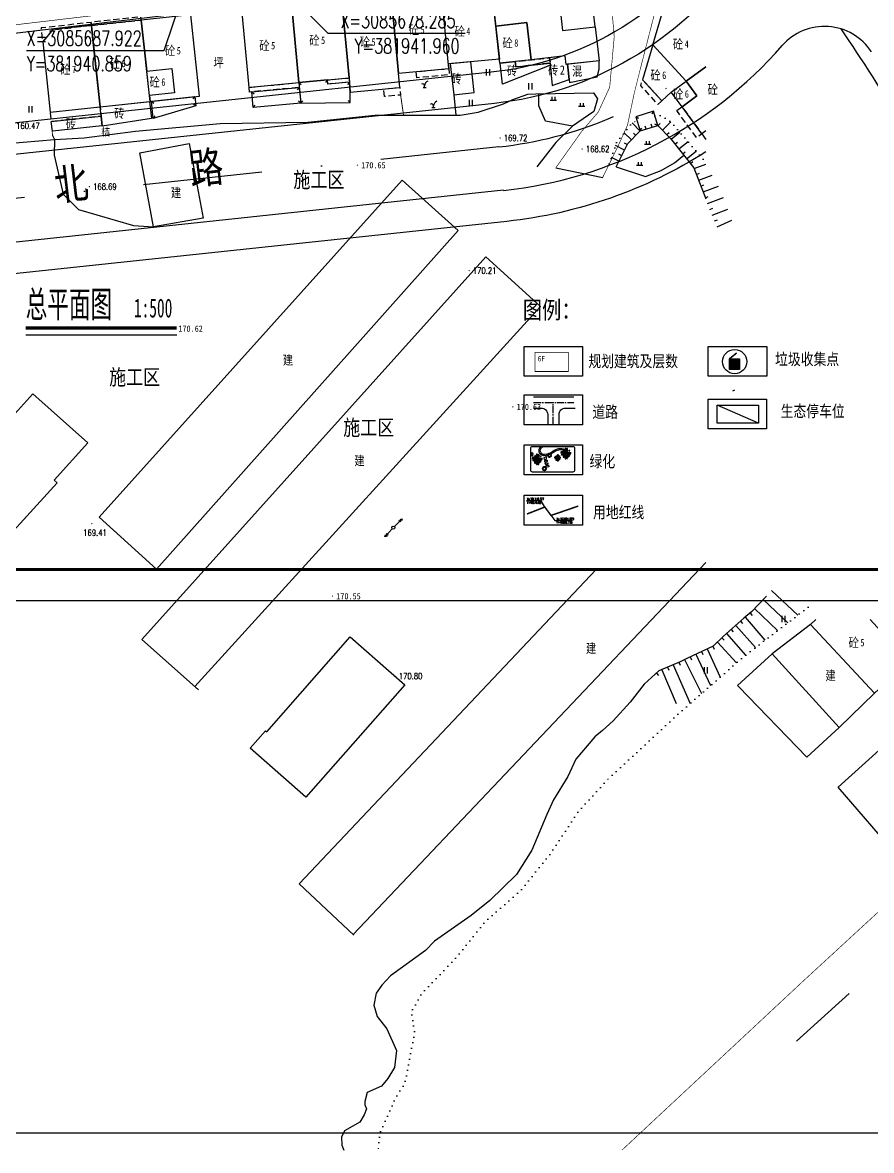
# Model space of a CAD drawing. Extents: x -809667 to 586099, y 3084146 to 3634412.
# Drawn here: x 381908.7 to 382044.6, y 3085483.5 to 3085664.1 of the extents above; entities that cross this region are included whole.
import ezdxf
from ezdxf.enums import TextEntityAlignment as Align

# ---------------------------------------------------------------- set-up
doc = ezdxf.new("R2010")
doc.units = 0
doc.header["$LTSCALE"] = 0.5
for name, pattern in [('ACAD_ISO05W100', [34, 24, -3, 0.5, -3, 0.5, -3]), ('CENTERX2', [4, 2.5, -0.5, 0.5, -0.5]), ('DASHDOT', [25.4, 12.7, -6.35, 0, -6.35]), ('X3', [5, 4, -1]), ('X4', [1.6, 0, -1.6]), ('X5', [3, 2, -1])]:
    doc.linetypes.add(name, pattern=pattern)
doc.layers.get('0').update_dxf_attribs({"linetype": 'CONTINUOUS'})
for name, color, linetype in [('0-人行道线', 46, 'CONTINUOUS'), ('AXIS', 3, 'CONTINUOUS'), ('DIM_COOR', 3, 'CONTINUOUS'), ('DIM_SYMB', 3, 'CONTINUOUS'), ('dxt', 252, 'CONTINUOUS'), ('GCD', 252, 'CONTINUOUS'), ('hx', 20, 'CONTINUOUS'), ('JZD', 7, 'CONTINUOUS'), ('PUB_TEXT', 7, 'CONTINUOUS'), ('PUB_TITLE', 4, 'CONTINUOUS'), ('RD-中线', 1, 'DASHDOT'), ('RD-侧石线', 5, 'CONTINUOUS'), ('TR', 115, 'CONTINUOUS'), ('停车位', 6, 'CONTINUOUS'), ('后期', 7, 'CONTINUOUS'), ('文字', 7, 'CONTINUOUS'), ('文字标注', 1, 'CONTINUOUS'), ('绿化', 104, 'CONTINUOUS'), ('规划建筑', 40, 'CONTINUOUS'), ('道路', 4, 'CONTINUOUS')]:
    doc.layers.add(name, color=color, linetype=linetype)
doc.styles.add('-宋体', font='', dxfattribs={"width": 0.6})
doc.styles.add('1', font='simhei.ttf', dxfattribs={"width": 0.8})
doc.styles.add('_TCH_DIM', font='SIMPLEX', dxfattribs={"bigfont": 'GBCBIG'})
doc.styles.add('_宋体', font='', dxfattribs={"width": 0.8})
doc.styles.add('DIMST', font='', dxfattribs={"width": 0.8})
doc.styles.add('HZ', font='', dxfattribs={"width": 0.8})
doc.styles.get("Standard").update_dxf_attribs({"font": 'rs.shx', "bigfont": 'hztxt.shx'})
doc.styles.get('-宋体').set_extended_font_data('NSimSun')
doc.styles.get('_宋体').set_extended_font_data('SimSun')
doc.styles.get('DIMST').set_extended_font_data('SimSun')
doc.styles.get('HZ').set_extended_font_data('NSimSun')
doc.linetypes.add('10421', pattern='A,2,[150,AAA.SHX,S=1,R=0,X=0,Y=1],1e-11', length=2)
doc.linetypes.add('10422', pattern='A,2,[150,AAA.SHX,S=1,R=0,X=0,Y=1],2,[177,AAA.SHX,S=1,R=0,X=0,Y=0.8],1e-09', length=4)
doc.linetypes.add('1161', pattern='A,0,[149,AAA.SHX,S=0.15,R=0,X=0,Y=0],-1.6', length=1.6)
doc.linetypes.add('443', pattern='A,5,[169,AAA.SHX,S=0.83,R=0,X=0,Y=0],5', length=10)

# ---------------------------------------------------------------- blocks, each defined once
blk = doc.blocks.new('gc121')
at = {"color": 0}
for p, q in [((-0.5, -1), (-0.5, 1)), ((0.5, -1), (0.5, 1))]:
    blk.add_line(p, q, dxfattribs=at)
blk = doc.blocks.new('gc123')
blk.add_line((-0.5, 0), (0.5, 0))
at = {"flags": 128}
blk.add_lwpolyline([(0, 0), (0, 0.5)], dxfattribs=at)
for centre, radius, start, end in [((-0.6, 0.55), 0.6, 354.7425, 132.1274), ((1.53, 0.57), 1.53, 110.1553, 182.4645)]:
    blk.add_arc(centre, radius, start, end)
blk = doc.blocks.new('gc013a')
at = {"linetype": 'Continuous'}
blk.add_line((0.5, 0), (4, 0), dxfattribs=at)
at = {"linetype": 'Continuous', "flags": 128}
for points in [[(2.77, 0.35), (3.38, 0), (2.77, -0.35)], [(3.39, 0.35), (4, 0), (3.39, -0.35)]]:
    blk.add_lwpolyline(points, dxfattribs=at)
blk = doc.blocks.new('gc170')
at = {"linetype": 'Continuous'}
blk.add_circle((0, 0), 0.5, dxfattribs=at)
blk = doc.blocks.new('gc119')
at = {"color": 0}
for p, q in [((-1, 0), (1, 0)), ((-0.5, 1), (-0.5, 0)), ((0.5, 1), (0.5, 0))]:
    blk.add_line(p, q, dxfattribs=at)
blk = doc.blocks.new('GC200')
at = {"color": 0, "linetype": 'Continuous', "const_width": 0.2, "flags": 128}
blk.add_lwpolyline([(-0.1, 0, 1), (0.1, 0, 1)], format="xyb", close=True, dxfattribs=at)
blk = doc.blocks.new('T1')
at = {"layer": 'TR'}
for p in [(-2659, 469), (0, 2700), (2659, 469), (469, -2659)]:
    blk.add_line(p, (0, 0), dxfattribs=at)
for centre, radius, start, end in [((-2063, -146), 623, 116.28997, 179.624327), ((-1433, -771), 1403, 124.076281, 153.379356), ((-1889, 843), 623, 160.375673, 223.71003), ((-1083, 1214), 1403, 186.620644, 215.923719), ((-1776, -197), 623, 116.28997, 179.624327), ((-1145, -821), 1403, 124.076281, 153.379356), ((-1601, 792), 623, 160.375673, 223.71003), ((-795, 1163), 1403, 186.620644, 215.923719), ((-1280, -567), 863, 105.248906, 175.393715), ((-829, -1108), 1447, 111.371195, 155.036568), ((-1009, 971), 863, 164.606285, 234.751094), ((-400, 1325), 1447, 184.963432, 228.628805), ((-797, -652), 863, 105.248906, 175.393715), ((-345, -1194), 1447, 111.371195, 155.036568), ((-1134, 1705), 311, 139.742003, 258.747528), ((-526, 885), 863, 164.606285, 234.751094), ((-713, 1951), 675, 184.618021, 228.210641), ((84, 1240), 1447, 184.963432, 228.628805), ((-393, -777), 841, 83.425938, 183.634577), ((-15, -1199), 1273, 101.666461, 163.187789), ((-834, 253), 841, 3.425938, 103.634577), ((-1183, -194), 1273, 21.666461, 83.187789), ((-104, 865), 841, 156.365423, 256.574062), ((396, 1131), 1273, 176.812211, 238.333539), ((-781, 1163), 863, 25.248906, 95.393715), ((-1235, 624), 1447, 31.371195, 75.036568), ((-781, 671), 863, 25.248906, 95.393715), ((-1235, 133), 1447, 31.371195, 75.036568), ((-520, -101), 304, 114.22575, 255.127883), ((-278, -32), 421, 150.439774, 228.669426), ((-502, 2012), 623, 36.28997, 99.624327), ((-1008, 1282), 1403, 44.076281, 73.379356), ((-502, 1714), 623, 36.28997, 99.624327), ((-1008, 985), 1403, 44.076281, 73.379356), ((834, 253), 841, 76.365423, 176.574062), ((502, 2012), 623, 80.375673, 143.71003), ((1008, 1282), 1403, 106.620644, 135.923719), ((502, 1714), 623, 80.375673, 143.71003), ((1008, 985), 1403, 106.620644, 135.923719), ((781, 1163), 863, 84.606285, 154.751094), ((1235, 624), 1447, 104.963432, 148.628805), ((781, 671), 863, 84.606285, 154.751094), ((1235, 133), 1447, 104.963432, 148.628805), ((1183, -194), 1273, 96.812211, 158.333539), ((-396, 1131), 1273, 301.666461, 3.187789), ((15, -1199), 1273, 16.812211, 78.333539), ((393, -777), 841, 356.365423, 96.574062), ((104, 865), 841, 283.425938, 23.634577), ((-84, 1240), 1447, 311.371195, 355.036568), ((345, -1194), 1447, 24.963432, 68.628805), ((526, 885), 863, 305.248906, 15.393715), ((797, -652), 863, 4.606285, 74.751094), ((1788, 1169), 623, 80.375673, 143.71003), ((2294, 439), 1403, 106.620644, 135.923719), ((400, 1325), 1447, 311.371195, 355.036568), ((829, -1108), 1447, 24.963432, 68.628805), ((1009, 971), 863, 305.248906, 15.393715), ((1280, -567), 863, 4.606285, 74.751094), ((795, 1163), 1403, 324.076281, 353.379356), ((1145, -821), 1403, 26.620644, 55.923719), ((1601, 792), 623, 316.28997, 19.624327), ((1776, -197), 623, 0.375673, 63.71003), ((1078, 1213), 1403, 324.076281, 353.379356), ((1885, 842), 623, 316.28997, 19.624327), ((-1844, -766), 311, 139.742003, 258.747528), ((-1424, -520), 675, 184.618021, 228.210641), ((-1201, -867), 311, 139.742003, 258.747528), ((-781, -621), 675, 184.618021, 228.210641), ((1255, -2633), 2917, 115.477211, 156.658501), ((-972, -1259), 308, 167.057745, 302.853253), ((-972, -1699), 308, 167.057745, 302.853253), ((-789, -355), 469, 144.986538, 244.403387), ((-795, -1086), 432, 185.184491, 268.653963), ((-795, -1526), 432, 185.184491, 268.653963), ((164, 92), 1350, 187.575867, 215.894166), ((-616, -969), 413, 138.874419, 278.976264), ((-256, -771), 675, 173.753636, 244.097048), ((-1199, -15), 1273, 286.812211, 348.333539), ((-777, -393), 841, 266.365423, 6.574062), ((60, -607), 699, 161.447672, 239.367229), ((-1194, -345), 1447, 294.963432, 338.628805), ((-652, -797), 863, 274.606285, 344.751094), ((1714, -133), 2281, 185.40074, 208.139039), ((-1108, -829), 1447, 294.963432, 338.628805), ((-567, -1280), 863, 274.606285, 344.751094), ((-821, -1145), 1403, 296.620644, 325.923719), ((-197, -1776), 623, 270.375673, 333.71003), ((-770, -1435), 1403, 296.620644, 325.923719), ((-146, -2065), 623, 270.375673, 333.71003), ((865, -104), 841, 193.425938, 293.634577), ((1131, 396), 1273, 211.666461, 273.187789), ((1240, 84), 1447, 221.371195, 265.036568), ((885, -526), 863, 215.248906, 285.393715), ((1325, -400), 1447, 221.371195, 265.036568), ((971, -1009), 863, 215.248906, 285.393715), ((1163, -795), 1403, 234.076281, 263.379356), ((792, -1601), 623, 226.28997, 289.624327), ((1214, -1085), 1403, 234.076281, 263.379356), ((843, -1891), 623, 226.28997, 289.624327), ((1641, -1466), 311, 101.252472, 220.257997), ((2062, -1712), 675, 131.789359, 175.381979), ((2344, 467), 1403, 234.076281, 263.379356), ((1973, -339), 623, 226.28997, 289.624327)]:
    blk.add_arc(centre, radius, start, end, dxfattribs=at)
at = {"layer": 'TR', "width": 0.8, "flags": 9}
for tag in ['YSIZE', 'XSIZE']:
    blk.add_attdef(tag, (327, -89), '', height=3, dxfattribs=at)
blk = doc.blocks.new('T2')
at = {"layer": 'TR'}
for centre, radius, start, end in [((-1937, -109), 311, 139.742003, 258.747528), ((-1517, 136), 675, 184.618021, 228.210641), ((-1917, -293), 339, 42.863919, 138.578184), ((-1810, 1), 573, 38.657091, 111.158344), ((-1599, 783), 486, 210.708992, 299.106442), ((-1801, 599), 266, 13.31145, 125.582798), ((-1675, 937), 307, 203.461299, 295.43295), ((-1628, 1057), 339, 2.863919, 98.578184), ((-1288, 1473), 399, 191.701535, 269.740567), ((-1312, 537), 376, 13.248796, 122.583221), ((-1125, 1000), 417, 200.503545, 295.328472), ((-693, 1676), 486, 170.708992, 259.106442), ((-1357, 1212), 573, 358.657091, 71.158344), ((-652, 1843), 307, 163.461299, 255.43295), ((-966, 1666), 266, 333.31145, 85.582798), ((-191, 1538), 417, 160.503545, 255.328472), ((-632, 1304), 376, 333.248796, 82.583221), ((-11, 2005), 399, 151.701535, 229.740567), ((-539, 1905), 339, 322.863919, 58.578184), ((575, 1778), 486, 130.708992, 219.106442), ((-232, 1850), 573, 318.657091, 31.158344), ((714, 1880), 307, 123.461299, 215.43295), ((871, 1349), 417, 120.503545, 215.328472), ((359, 1946), 266, 293.31145, 45.582798), ((383, 1454), 376, 293.248796, 42.583221), ((1309, 1592), 399, 111.701535, 189.740567), ((840, 1855), 339, 282.863919, 18.578184), ((1612, 1041), 486, 90.708992, 179.106442), ((1040, 1615), 573, 278.657091, 351.158344), ((1563, 523), 417, 80.503545, 175.328472), ((1256, 916), 376, 253.248796, 2.583221), ((1784, 1030), 307, 83.461299, 175.43295), ((1554, 1309), 266, 253.31145, 5.582798), ((1933, -190), 486, 50.708992, 139.106442), ((1864, 617), 573, 238.657091, 311.158344), ((2055, 427), 399, 71.701535, 149.740567), ((1865, 930), 339, 242.863919, 338.578184), ((-1924, 245), 399, 231.701535, 309.740567), ((-1755, -755), 266, 53.31145, 165.582798), ((-1876, -414), 307, 243.461299, 335.43295), ((-1377, -1218), 573, 78.657091, 151.158344), ((-1718, -484), 486, 250.708992, 339.106442), ((-1341, -488), 376, 53.248796, 162.583221), ((-1495, -13), 417, 240.503545, 335.328472), ((-1271, -1513), 339, 82.863919, 178.578184), ((-1622, -1105), 399, 271.701535, 349.740567), ((-850, -1762), 266, 93.31145, 205.582798), ((-1161, -1579), 307, 283.461299, 15.43295), ((-704, -1292), 376, 93.248796, 202.583221), ((-1127, -1027), 417, 280.503545, 15.328472), ((-262, -1874), 573, 118.657091, 191.158344), ((-996, -1531), 486, 290.708992, 19.106442), ((8, -2032), 339, 122.863919, 218.578184), ((-522, -1945), 399, 311.701535, 29.740567), ((301, -1498), 376, 133.248796, 242.583221), ((-194, -1567), 417, 320.503545, 55.328472), ((491, -1952), 266, 133.31145, 245.582798), ((135, -2012), 307, 323.461299, 55.43295), ((1014, -1660), 573, 158.657091, 231.158344), ((231, -1869), 486, 330.708992, 59.106442), ((1203, -1010), 376, 173.248796, 282.583221), ((868, -1381), 417, 0.503545, 95.328472), ((1322, -1607), 339, 162.863919, 258.578184), ((860, -1881), 399, 351.701535, 69.740567), ((1562, -556), 417, 40.503545, 135.328472), ((1580, -57), 376, 213.248796, 322.583221), ((1387, -1339), 486, 10.708992, 99.106442), ((1853, -676), 573, 198.657091, 271.158344), ((1641, -1236), 266, 173.31145, 285.582798), ((1406, -1510), 307, 3.461299, 95.43295), ((1877, -945), 399, 31.701535, 109.740567), ((2055, -437), 339, 202.863919, 298.578184), ((2057, -309), 307, 43.461299, 135.43295), ((2061, 52), 266, 213.31145, 325.582798)]:
    blk.add_arc(centre, radius, start, end, dxfattribs=at)
at = {"layer": 'TR', "width": 0.8, "flags": 9}
for tag in ['XSIZE', 'YSIZE']:
    blk.add_attdef(tag, (52, 15), '', height=0.5, dxfattribs=at)
blk = doc.blocks.new('A$C753C54BC')
at = {"layer": 'JZD'}
h = blk.add_hatch(color=0, dxfattribs=at)
h.dxf.hatch_style = 1
h.paths.add_polyline_path([(1.4, 3.06), (3.46, 3.06), (3.46, 0.89), (1.4, 0.89)])
at = {"layer": 'JZD', "color": 0, "const_width": 0.324}
blk.add_lwpolyline([(1.4, 3.06), (2.89, 4.26)], dxfattribs=at)
at = {"layer": 'JZD', "color": 0}
blk.add_lwpolyline([(1.4, 3.06), (3.46, 3.06), (3.46, 0.89), (1.4, 0.89)], close=True, dxfattribs=at)
blk.add_circle((2.49, 2.49), 2.49, dxfattribs=at)

msp = doc.modelspace()

# ---------------------------------------------------------------- linework, layer by layer
at = {"color": 250, "linetype": 'Continuous'}
msp.add_line((382022.707, 3085605.249, -0.234), (382022.376, 3085605.107, -0.234), dxfattribs=at)
at = {"linetype": 'Continuous', "ltscale": 0.001, "elevation": -0.234, "flags": 128}
msp.add_lwpolyline([(382019.955, 3085599.985), (382019.955, 3085602.865), (382026.555, 3085602.865), (382026.555, 3085599.985)], close=True, dxfattribs=at)
at = {"layer": '0-人行道线', "linetype": 'Continuous', "flags": 128}
for points in [[(382021.822, 3085680.575), (382019.047, 3085676.707, -0.2137557), (381983.717, 3085656.135), (381883.617, 3085645.472)], [(382018.124, 3085643.406, -0.1155606), (381986.259, 3085632.27), (381886.159, 3085621.607)]]:
    msp.add_lwpolyline(points, format="xyb", dxfattribs=at)
at = {"layer": 'AXIS', "color": 0, "flags": 128}
for points, elevation in [([(381989.019, 3085612.255), (381998.38, 3085612.255), (381998.38, 3085607.489), (381989.019, 3085607.489)], -0.234), ([(382018.518, 3085612.255), (382027.879, 3085612.255), (382027.879, 3085607.489), (382018.518, 3085607.489)], -0.234), ([(381989.019, 3085599.722), (381989.019, 3085604.487), (381998.38, 3085604.487), (381998.38, 3085599.722)], -0.234), ([(382018.481, 3085599.067), (382018.481, 3085603.833), (382027.842, 3085603.833), (382027.842, 3085599.067)], -0.469), ([(381998.38, 3085596.48), (381998.38, 3085591.715), (381989.019, 3085591.715), (381989.019, 3085596.48)], -0.234), ([(381989.019, 3085588.424), (381998.38, 3085588.424), (381998.38, 3085583.658), (381989.019, 3085583.658)], -0.234)]:
    msp.add_lwpolyline(points, close=True, dxfattribs=dict(at, elevation=elevation))
at = {"layer": 'AXIS', "color": 0, "elevation": -0.234}
for points in [[(381992.335, 3085586.539), (381991.724, 3085587.532), (381989.409, 3085587.536)], [(381993.308, 3085585.209), (381993.931, 3085584.378), (381996.537, 3085584.378)]]:
    msp.add_lwpolyline(points, dxfattribs=at)
at = {"layer": 'DIM_COOR', "color": 3, "linetype": 'Continuous'}
for p, q in [((381940.859, 3085687.922), (381931.334, 3085659.55)), ((381941.96, 3085678.285), (381957.598, 3085662.387)), ((381957.598, 3085662.387), (381979.598, 3085662.387)), ((381931.334, 3085659.55), (381909.334, 3085659.55))]:
    msp.add_line(p, q, dxfattribs=at)
at = {"layer": 'DIM_SYMB', "linetype": 'Continuous', "const_width": 0.56}
msp.add_lwpolyline([(381909.187, 3085615.205), (381933.368, 3085615.205)], dxfattribs=at)
at = {"layer": 'DIM_SYMB', "linetype": 'Continuous'}
msp.add_lwpolyline([(381909.187, 3085614.085), (381933.368, 3085614.085)], dxfattribs=at)
at = {"layer": 'dxt', "color": 252, "linetype": 'Continuous'}
for p, q in [((381952.947, 3085654.48), (381953.331, 3085654.161)), ((381957.501, 3085654.907), (381957.182, 3085654.522)), ((381961.032, 3085654.575), (381960.713, 3085654.19)), ((381945.389, 3085653.013), (381945.774, 3085652.694)), ((381953.003, 3085653.727), (381952.684, 3085653.342)), ((381929.326, 3085651.506), (381929.716, 3085651.192)), ((381936.275, 3085652.258), (381935.961, 3085651.869)), ((381936.438, 3085650.75), (381936.022, 3085651.028)), ((381945.625, 3085650.5), (381945.944, 3085650.885)), ((381953.238, 3085651.214), (381952.853, 3085651.533)), ((381953.238, 3085651.214), (381953.574, 3085651.584)), ((381961.178, 3085651.292), (381960.823, 3085651.644)), ((381929.625, 3085648.75), (381929.903, 3085649.166)), ((382006.918, 3085649.035), (382007.36, 3085648.802)), ((382009.714, 3085649.901), (382009.48, 3085649.458)), ((382007.61, 3085646.735), (382006.313, 3085648.032)), ((382007.625, 3085646.75), (382007.858, 3085647.192)), ((382008.56, 3085647.04), (382008.412, 3085647.517)), ((382009.515, 3085647.335), (382009.364, 3085647.823)), ((382010.421, 3085647.616), (382009.979, 3085647.849)), ((382010.458, 3085647.579), (382010.811, 3085647.933)), ((382011.165, 3085646.872), (382012.499, 3085648.208)), ((382006.196, 3085645.321), (382005.051, 3085646.466)), ((382006.903, 3085646.028), (382006.549, 3085646.382)), ((382011.873, 3085646.166), (382012.226, 3085646.52)), ((382012.568, 3085645.448), (382013.955, 3085646.545)), ((382005.092, 3085643.683), (382003.662, 3085644.398)), ((382005.539, 3085644.578), (382005.092, 3085644.801)), ((382013.188, 3085644.664), (382013.581, 3085644.974)), ((382013.808, 3085643.879), (382015.274, 3085645.038)), ((382015.049, 3085642.31), (382016.593, 3085643.531)), ((382004.197, 3085641.894), (382003.01, 3085642.488)), ((382004.644, 3085642.789), (382004.197, 3085643.012)), ((382014.429, 3085643.095), (382014.821, 3085643.405)), ((382015.669, 3085641.526), (382016.061, 3085641.836)), ((382016.262, 3085640.726), (382018.117, 3085641.436)), ((382016.62, 3085639.792), (382017.087, 3085639.971)), ((382016.977, 3085638.858), (382019.124, 3085639.679)), ((382017.334, 3085637.924), (382017.801, 3085638.103)), ((382017.691, 3085636.99), (382020.13, 3085637.923)), ((382018.048, 3085636.056), (382018.515, 3085636.235)), ((382018.405, 3085635.122), (382020.952, 3085636.096)), ((382018.763, 3085634.188), (382019.23, 3085634.366)), ((382019.12, 3085633.254), (382021.646, 3085634.22)), ((382019.514, 3085632.335), (382019.971, 3085632.537)), ((382019.917, 3085631.42), (382022.294, 3085632.468)), ((382028.651, 3085573.177), (382032.839, 3085569.232)), ((382027.279, 3085571.722), (382031.232, 3085567.999)), ((382025.2, 3085569.561), (382025.523, 3085569.18)), ((382025.908, 3085570.266), (382029.625, 3085566.765)), ((382023.684, 3085568.257), (382024.015, 3085567.883)), ((382024.437, 3085568.915), (382027.585, 3085565.199)), ((382021.437, 3085566.27), (382024.487, 3085562.821)), ((382022.186, 3085566.932), (382022.517, 3085566.558)), ((382022.935, 3085567.595), (382026.077, 3085564.042)), ((382019.228, 3085564.244), (382019.44, 3085563.791)), ((382019.966, 3085564.915), (382023.06, 3085561.615)), ((382020.695, 3085565.599), (382021.037, 3085565.234)), ((382015.606, 3085562.544), (382015.819, 3085562.092)), ((382016.512, 3085562.969), (382018.868, 3085557.947)), ((382017.417, 3085563.394), (382017.629, 3085562.941)), ((382018.322, 3085563.819), (382020.434, 3085559.318)), ((382011.055, 3085560.478), (382013.396, 3085555.098)), ((382011.972, 3085560.877), (382012.171, 3085560.419)), ((382012.888, 3085561.276), (382015.587, 3085555.076)), ((382013.805, 3085561.676), (382014.005, 3085561.217)), ((382014.706, 3085562.11), (382017.413, 3085556.673)), ((382010.226, 3085559.941), (382010.558, 3085559.567))]:
    msp.add_line(p, q, dxfattribs=at)
at = {"layer": 'dxt', "color": 252, "linetype": 'X3', "const_width": 0.1, "flags": 128}
msp.add_lwpolyline([(382001.412, 3085674.587), (382002.694, 3085670.886), (382003.448, 3085661.816), (382002.723, 3085653.758), (382000.899, 3085649.779), (381998.231, 3085646.664), (381994.091, 3085640.852)], dxfattribs=at)
at = {"layer": 'dxt', "color": 252, "linetype": 'Continuous', "const_width": 0.1, "flags": 128}
for points in [[(382001.605, 3085639.309), (382004.064, 3085644.33), (382005.578, 3085647.673), (382006.654, 3085652.792), (382007.537, 3085656.324), (382009.811, 3085665.178), (382012.149, 3085670.177), (382013.411, 3085672.069), (382014.94, 3085674.483)], [(381867.825, 3085659.051), (381931.154, 3085666.536), (381933.109, 3085666.991), (381943.687, 3085668.156), (381949.759, 3085669.138)]]:
    msp.add_lwpolyline(points, dxfattribs=at)
at = {"layer": 'dxt', "color": 252, "linetype": 'Continuous', "flags": 128}
for points in [[(381983.656, 3085671), (381999.375, 3085672.75), (381999.884, 3085668.176), (381994.61, 3085667.589), (381995.138, 3085662.846), (382000.412, 3085663.434), (382001.02, 3085657.978), (381995.745, 3085657.391), (381995.594, 3085658.75), (381990.132, 3085658.142), (381989.47, 3085664.091), (381984.487, 3085663.536)], [(381976.932, 3085656.729), (381975.683, 3085670.052), (381983.656, 3085671), (381985.075, 3085658.258), (381976.861, 3085657.484)], [(381967.679, 3085669.099), (381968.909, 3085655.977), (381976.932, 3085656.729), (381975.683, 3085670.052)], [(382000.412, 3085663.434), (381999.884, 3085668.176), (381994.61, 3085667.589), (381995.138, 3085662.846)], [(381990.132, 3085658.142), (381985.149, 3085657.587), (381984.487, 3085663.536), (381989.47, 3085664.091)], [(381993.107, 3085658.473), (381993.531, 3085654), (381996.25, 3085655), (381995.981, 3085657.417), (381995.745, 3085657.391), (381995.594, 3085658.75)], [(381995.981, 3085657.417), (381996.307, 3085654.489), (382000.732, 3085655.398), (382001.049, 3085656.656), (382001.02, 3085657.978)], [(381953.238, 3085651.214), (381961.178, 3085651.292), (381961.181, 3085652.982), (381961.032, 3085654.575), (381957.563, 3085654.25), (381957.501, 3085654.907), (381952.947, 3085654.48)], [(381921.443, 3085647.594), (381921.115, 3085650.616), (381929.018, 3085651.472), (381929.313, 3085648.75), (381921.438, 3085647.5)], [(381929.625, 3085648.75), (381929.326, 3085651.506), (381936.275, 3085652.258), (381936.438, 3085650.75)], [(381913.287, 3085648.251), (381921.278, 3085649.116), (381921.443, 3085647.594), (381913.452, 3085646.728)], [(382007.625, 3085646.75), (382010.421, 3085647.616), (382009.714, 3085649.901), (382006.918, 3085649.035)], [(381930.149, 3085576.612), (381978.436, 3085630.83), (381969.462, 3085638.893), (381920.937, 3085584.889)]]:
    msp.add_lwpolyline(points, close=True, dxfattribs=at)
for points, elevation in [([(381961.181, 3085652.982), (381969.12, 3085653.726), (381967.679, 3085669.099), (381959.759, 3085668.157), (381960.97, 3085655.233)], -859.551), ([(381945.156, 3085653.75), (381952.947, 3085654.48), (381951.754, 3085667.205), (381943.773, 3085666.256), (381944.947, 3085653.73)], -859.551), ([(381951.754, 3085667.205), (381952.947, 3085654.48), (381960.97, 3085655.233), (381959.759, 3085668.157)], -859.551), ([(381937.044, 3085652.342), (381935.634, 3085665.361), (381927.688, 3085664.5), (381928.574, 3085656.319), (381932.578, 3085656.753), (381933.001, 3085652.842), (381928.998, 3085652.408), (381929.099, 3085651.481)], -859.299), ([(381919.896, 3085661.866), (381919.704, 3085663.635), (381913.54, 3085662.967), (381911.906, 3085661), (381913.125, 3085649.75), (381921.115, 3085650.616)], -859.299), ([(381929.099, 3085651.481), (381927.688, 3085664.5), (381919.704, 3085663.635), (381919.719, 3085663.5), (381919.719, 3085663.5), (381921.115, 3085650.616)], -859.299), ([(382011.087, 3085651.592), (382012.584, 3085652.98), (382014.955, 3085654.712), (382009.622, 3085660.551), (382007.97, 3085654.954)], -852.012), ([(381928.998, 3085652.408), (381928.574, 3085656.319), (381932.578, 3085656.753), (381933.001, 3085652.842)], -859.299), ([(381981.032, 3085652.894), (381980.464, 3085657.824), (381977.198, 3085657.516), (381977.771, 3085652.517)], 61.987), ([(381987.592, 3085657.859), (381987.688, 3085657), (381993.183, 3085657.612), (381993.221, 3085657.276), (381985.563, 3085654.25), (381985.191, 3085657.592)], -862.739), ([(382014.312, 3085650.616), (382012.584, 3085652.98), (382014.955, 3085654.712), (382016.683, 3085652.348)], -853.011), ([(381945.625, 3085650.5), (381945.389, 3085653.013), (381953.003, 3085653.727), (381953.238, 3085651.214)], -860.694), ([(381929.667, 3085631.396), (381927.469, 3085643.25), (381935.383, 3085644.718), (381937.595, 3085632.793)], 143.613), ([(381936.872, 3085557.267), (381927.781, 3085565.343), (381982.907, 3085626.599), (381991.636, 3085618.651), (381936.259, 3085557.825)], 143.292), ([(381893.762, 3085586.672), (381904.747, 3085598.988), (381904.984, 3085598.774), (381910.319, 3085604.679), (381919.123, 3085596.812), (381913.745, 3085590.859), (381914.223, 3085590.427), (381902.861, 3085577.981), (381893.57, 3085586.462)], 142.599), ([(382045.125, 3085556.75), (382034.906, 3085567.75), (382028.742, 3085563.021), (382039.469, 3085551.25)], -856.383), ([(381954.067, 3085540.08), (381945.149, 3085547.936), (381947.603, 3085550.722), (381947.789, 3085550.558), (381961.18, 3085565.759), (381969.913, 3085558.066)], 143.381), ([(382074.718, 3085553.421), (382049.111, 3085530.39), (382039.296, 3085541.706), (382056.313, 3085557), (382056.313, 3085557), (382062.991, 3085562.256), (382066.37, 3085564.916), (382066.856, 3085564.246)], 59.86), ([(382023.331, 3085557.781), (382034.272, 3085546.514), (382039.469, 3085551.25), (382028.742, 3085563.021), (382023.171, 3085557.945)], -856.383)]:
    msp.add_lwpolyline(points, close=True, dxfattribs=dict(at, elevation=elevation))
for points, elevation in [([(382018.124, 3085657.028), (382014.955, 3085654.712), (382009.622, 3085660.551), (382011.156, 3085665.75), (382013.375, 3085669.5), (382017.938, 3085667.25), (382019.361, 3085665.304)], -852.012), ([(382018.124, 3085646.754), (382017.479, 3085646.282), (382014.312, 3085650.616), (382016.683, 3085652.348), (382014.955, 3085654.712), (382018.124, 3085657.028)], -852.012), ([(382018.124, 3085646.754), (382017.479, 3085646.282), (382018.124, 3085645.399)], -852.012), ([(382018.124, 3085577.679), (381961.612, 3085518.077), (381961.727, 3085517.967), (381952.968, 3085526.185), (382000.54, 3085576.553)], 143.674), ([(382035.747, 3085568.553), (382034.906, 3085567.75), (382045.125, 3085556.75), (382050.625, 3085561.75), (382044.44, 3085568.553)], -856.383)]:
    msp.add_lwpolyline(points, dxfattribs=dict(at, elevation=elevation))
at = {"layer": 'dxt', "color": 252, "linetype": 'X5', "flags": 128}
for points, elevation in [([(381911.906, 3085661), (381913.54, 3085662.967), (381919.704, 3085663.635), (381919.652, 3085664.116), (381911.662, 3085663.251)], -859.299), ([(381919.704, 3085663.635), (381927.688, 3085664.5), (381927.634, 3085665.001), (381919.65, 3085664.136)], -859.299), ([(381987.688, 3085657), (381987.592, 3085657.859), (381993.107, 3085658.473), (381993.189, 3085657.613)], -855.284), ([(381971.813, 3085655.25), (381971.72, 3085656.24), (381976.932, 3085656.729), (381977.025, 3085655.739)], -855.087), ([(381944.947, 3085653.73), (381952.947, 3085654.48), (381953.018, 3085653.728), (381945.018, 3085652.978)], -859.551), ([(381957.563, 3085654.25), (381957.501, 3085654.907), (381960.97, 3085655.233), (381961.032, 3085654.575)], -854.369), ([(382007.97, 3085654.954), (382011.087, 3085651.592), (382010.46, 3085651.01), (382007.688, 3085654), (382007.97, 3085654.954)], -852.012), ([(381966.656, 3085652.25), (381966.54, 3085653.484), (381969.12, 3085653.726), (381969.236, 3085652.492)], -854.726), ([(381913.125, 3085649.75), (381921.115, 3085650.616), (381921.278, 3085649.116), (381913.287, 3085648.251)], -858.87), ([(382013.469, 3085650), (382014.312, 3085650.616), (382017.479, 3085646.282), (382016.636, 3085645.667)], -853.011)]:
    msp.add_lwpolyline(points, close=True, dxfattribs=dict(at, elevation=elevation))
at = {"layer": 'dxt', "color": 252, "linetype": '443', "const_width": 0.15, "flags": 128}
for points, elevation in [([(381969.709, 3085649.25), (381969.236, 3085652.492)], -862.45), ([(381913.438, 3085646.75), (381913.469, 3085646)], -861.512)]:
    msp.add_lwpolyline(points, dxfattribs=dict(at, elevation=elevation))
at = {"layer": 'dxt', "color": 252, "linetype": '10421'}
for points in [[(381981.656, 3085649.75), (381985.71, 3085651.082), (381987.192, 3085651.798), (381989.629, 3085652.657), (381990.871, 3085652.705), (382000.116, 3085652.855), (382000.747, 3085651.911), (382000.168, 3085649.839), (381996.79, 3085647.525), (381994.087, 3085644.923), (381991.031, 3085641)], [(381913.469, 3085646), (381913.821, 3085645.403), (381918.561, 3085645.671), (381926.757, 3085646.701), (381940.333, 3085647.941), (381954.373, 3085648.177), (381965.125, 3085649.25)]]:
    msp.add_lwpolyline(points, dxfattribs=at)
at = {"layer": 'dxt', "color": 252, "linetype": '1161', "flags": 128}
for points, elevation in [([(381996.79, 3085647.525), (381992.431, 3085648.291), (381991.379, 3085650.79), (381991.379, 3085651.71), (381991.362, 3085652.713)], -859.475), ([(381977.771, 3085652.517), (381978.09, 3085649.25)], 61.987), ([(381898.712, 3085644.084), (381913.821, 3085645.403)], 173.855)]:
    msp.add_lwpolyline(points, dxfattribs=dict(at, elevation=elevation))
at = {"layer": 'dxt', "color": 252, "linetype": '10422', "flags": 128}
msp.add_lwpolyline([(381965.125, 3085649.25), (381978.75, 3085649.25), (381981.656, 3085649.75)], dxfattribs=at)
at = {"layer": 'dxt', "linetype": 'X4', "flags": 128}
for points in [[(382009.939, 3085649.173), (382010.722, 3085649.297), (382012.452, 3085648.263), (382017.53, 3085642.461), (382018.124, 3085641.424)], [(382002.664, 3085641.471), (382003.866, 3085644.998), (382006.425, 3085648.17), (382007.119, 3085648.383)], [(382034.514, 3085570.518), (382024.087, 3085562.514), (382013.404, 3085553.165), (382002.391, 3085542.909), (381997.656, 3085537.75), (381993.201, 3085530.977), (381988.43, 3085525.113), (381982.773, 3085520.158), (381978.219, 3085514.5), (381972.562, 3085508.579), (381970.975, 3085505.74), (381971.48, 3085502.413), (381969.93, 3085494.284), (381968.426, 3085491.958), (381965.979, 3085486.425), (381965.601, 3085483.577)]]:
    msp.add_lwpolyline(points, dxfattribs=at)
at = {"layer": 'dxt', "color": 252, "linetype": 'Continuous', "flags": 128}
for points in [[(382003.75, 3085641), (382005.625, 3085644.75), (382007.625, 3085646.75), (382010.421, 3085647.616), (382012.481, 3085645.559), (382016.226, 3085640.821), (382018.124, 3085635.858)], [(382027.816, 3085572.291), (382025.422, 3085569.75), (382024.207, 3085568.72), (382020.975, 3085565.862), (382019.272, 3085564.264), (382015.098, 3085562.306), (382014.017, 3085561.768), (382010.616, 3085560.287), (382008.226, 3085558.165), (382006.019, 3085555.308), (382003.302, 3085552.281), (382001.567, 3085550.746), (382000.324, 3085549.768), (381997.294, 3085546.144), (381996.021, 3085543.4), (381993.749, 3085539.677), (381992.665, 3085537.286), (381990.267, 3085531.622), (381987.81, 3085527.722), (381983.515, 3085523.546), (381980.555, 3085521.132), (381974.681, 3085517.029), (381973.234, 3085515.554), (381967.62, 3085511.504), (381966.248, 3085509.998), (381965.341, 3085508.714), (381964.972, 3085506.771), (381965.483, 3085504.961), (381967.041, 3085503.021), (381968.57, 3085499.504), (381968.28, 3085496.804), (381967.171, 3085495.036), (381966.152, 3085493.837), (381963.892, 3085492.825), (381963.508, 3085491.355), (381963.527, 3085490.807), (381963.746, 3085490.189), (381963.389, 3085489.245), (381962.711, 3085488.062), (381960.259, 3085486.663), (381959.776, 3085485.672), (381959.81, 3085484.377), (381960.148, 3085483.577)]]:
    msp.add_lwpolyline(points, dxfattribs=at)
at = {"layer": 'dxt', "color": 252, "linetype": '10421', "flags": 128}
msp.add_lwpolyline([(381913.821, 3085645.403), (381913.754, 3085642.889), (381915.207, 3085636.628), (381917.659, 3085634.178), (381926.468, 3085631.637), (381929.667, 3085631.396)], dxfattribs=at)
at = {"layer": 'dxt', "color": 252, "linetype": '1161', "flags": 128}
for points in [[(382003.75, 3085641), (382008.461, 3085639.447), (382010.98, 3085640.418), (382013.1, 3085641.655), (382014.618, 3085642.855)], [(381994.091, 3085640.852), (382001.605, 3085639.309)]]:
    msp.add_lwpolyline(points, dxfattribs=at)
at = {"layer": 'dxt', "color": 252, "linetype": 'Continuous', "const_width": 0.1, "elevation": 146.775, "flags": 128}
msp.add_lwpolyline([(382092.501, 3085560.662), (382085.336, 3085555.792), (382076.829, 3085548.743), (382057.388, 3085532.108), (382049.155, 3085524.846), (382033.924, 3085510.834), (382004.688, 3085483.577)], dxfattribs=at)
at = {"layer": 'hx', "color": 1, "linetype": 'CENTERX2', "const_width": 0.24, "elevation": -0.234, "flags": 128}
msp.add_lwpolyline([(381989.464, 3085585.418), (381992.335, 3085586.539), (381993.322, 3085585.19), (381997.689, 3085586.691)], dxfattribs=at)
at = {"layer": 'PUB_TITLE', "linetype": 'Continuous'}
msp.add_lwpolyline([(381727.482, 3085571.553), (382147.982, 3085571.553), (382147.982, 3085868.553), (381727.482, 3085868.553)], close=True, dxfattribs=at)
at = {"layer": 'PUB_TITLE', "linetype": 'Continuous', "const_width": 0.5}
msp.add_lwpolyline([(381739.982, 3085576.553), (382142.982, 3085576.553), (382142.982, 3085863.553), (381739.982, 3085863.553)], close=True, dxfattribs=at)
at = {"layer": 'RD-中线', "ltscale": 3}
for points in [[(382107.084, 3085562.662), (382066.549, 3085636.536, 0.0429899), (382028.471, 3085693.68), (382020.591, 3085703.551)], [(382018.124, 3085658.234, -0.1482897), (381984.988, 3085644.202), (381859.883, 3085630.876)]]:
    msp.add_lwpolyline(points, format="xyb", dxfattribs=at)
msp.add_lwpolyline([(382174.938, 3085604.567), (382170.925, 3085602.484), (382127.189, 3085575.153), (382095.887, 3085555.706), (382082.179, 3085545.422), (382069.302, 3085534.422), (382032.664, 3085501)], dxfattribs=at)
at = {"layer": 'RD-中线', "linetype": 'ACAD_ISO05W100', "ltscale": 0.1, "elevation": -0.234}
for points in [[(381990.54, 3085603.256), (381996.994, 3085603.256)], [(381993.674, 3085599.722), (381993.674, 3085603.256)]]:
    msp.add_lwpolyline(points, dxfattribs=at)
at = {"layer": 'RD-侧石线', "color": 0, "elevation": -0.234}
msp.add_lwpolyline([(381990.54, 3085604.187), (381996.994, 3085604.187)], dxfattribs=at)
for points in [[(381990.54, 3085602.38), (381991.78, 3085602.38, -0.4142136), (381992.799, 3085601.362), (381992.799, 3085599.722)], [(381994.624, 3085599.722), (381994.624, 3085601.362, -0.4142136), (381995.642, 3085602.38), (381997.181, 3085602.38)]]:
    msp.add_lwpolyline(points, format="xyb", dxfattribs=at)
at = {"layer": '停车位', "ltscale": 2, "extrusion": (-8.96066e-08, -2.62311e-08, 1), "elevation": -0.349}
msp.add_lwpolyline([(382026.555, 3085599.985), (382019.955, 3085599.985), (382019.955, 3085602.865), (382026.555, 3085602.865), (382026.555, 3085599.985), (382019.955, 3085602.865)], dxfattribs=at)
at = {"layer": '文字', "color": 3, "linetype": 'Continuous', "flags": 128}
msp.add_lwpolyline([(381543.42, 3085960.15), (382983.269, 3085960.15), (382983.269, 3085486.288), (381543.42, 3085486.288)], close=True, dxfattribs=at)
at = {"layer": '绿化', "color": 0, "linetype": 'Continuous', "elevation": -0.234}
msp.add_lwpolyline([(381996.848, 3085592.181, 0.4142136), (381997.161, 3085592.494), (381997.161, 3085595.878, 0.4142136), (381996.848, 3085596.192), (381990.325, 3085596.192, 0.4142136), (381990.012, 3085595.878), (381990.012, 3085592.494, 0.4142136), (381990.325, 3085592.181)], format="xyb", close=True, dxfattribs=at)
msp.add_lwpolyline([(381990.383, 3085594.709), (381990.472, 3085595.008), (381990.398, 3085595.145), (381990.211, 3085595.207), (381990.211, 3085594.778), (381990.383, 3085594.709), (381990.404, 3085594.706)], dxfattribs=at)
for points in [[(381995.514, 3085595.563, 0.2644345), (381993.717, 3085595.279, -0.1811167), (381992.11, 3085594.756, -0.5959684), (381991.643, 3085596.192)], [(381995.581, 3085595.739, 0.2644345), (381993.599, 3085595.426, -0.1599521), (381992.301, 3085594.943, -0.8184855), (381991.977, 3085596.192)]]:
    msp.add_lwpolyline(points, format="xyb", dxfattribs=at)
for points in [[(381992.589, 3085594.633), (381992.157, 3085594.428), (381992.202, 3085594.132), (381992.612, 3085594.178), (381992.612, 3085594.428)], [(381992.316, 3085593.973), (381992.703, 3085594.019), (381992.703, 3085593.837), (381992.521, 3085593.746), (381992.316, 3085593.746)], [(381992.362, 3085593.541), (381992.794, 3085593.609), (381992.794, 3085593.382), (381992.658, 3085593.314), (381992.521, 3085593.314)], [(381992.476, 3085593.154), (381992.908, 3085593.223), (381992.954, 3085592.972), (381992.476, 3085592.859)]]:
    msp.add_lwpolyline(points, close=True, dxfattribs=at)
at = {"layer": '规划建筑', "color": 0, "const_width": 0.128, "elevation": -0.234}
msp.add_lwpolyline([(381990.773, 3085611.314), (381996.083, 3085611.314), (381996.083, 3085608.228), (381990.773, 3085608.228)], close=True, dxfattribs=at)
at = {"layer": '道路', "linetype": 'Continuous'}
for p, q in [((381855.039, 3085656.2, -859.056), (381990.585, 3085672.275, -859.056)), ((381985.729, 3085637.242), (381885.629, 3085626.579))]:
    msp.add_line(p, q, dxfattribs=at)
at = {"layer": '道路', "linetype": 'Continuous', "flags": 128}
for points in [[(382024.95, 3085676.358), (382023.11, 3085673.792, -0.2137557), (381984.246, 3085651.163), (381868.1, 3085638.791)], [(382062.682, 3085541.921), (382082.541, 3085558.885, 0.3553526), (382086.631, 3085581.231), (382058.659, 3085632.206, 0.0231325), (382039.813, 3085663.074, 0.0223165)]]:
    msp.add_lwpolyline(points, format="xyb", dxfattribs=at)
at = {"layer": '道路', "linetype": 'Continuous'}
for centre, radius, start, end in [((382037.119, 3085654.487), 9, 33.21844, 138.811), ((381978.421, 3085705.853), 69, 276.08017, 318.811)]:
    msp.add_arc(centre, radius, start, end, dxfattribs=at)

# ---------------------------------------------------------------- block references
at = {"layer": 'dxt', "color": 8, "linetype": 'Continuous', "xscale": 0.5, "yscale": 0.5}
for name, p in [('gc121', (381983.258, 3085656.123)), ('gc121', (381990.045, 3085653.903)), ('gc121', (381980.509, 3085651.22)), ('gc119', (381993.699, 3085651.692)), ('gc119', (381998.236, 3085650.713)), ('gc121', (381909.989, 3085650.19)), ('gc119', (382008.808, 3085644.625)), ('gc119', (382007.538, 3085641.257)), ('gc121', (382030.599, 3085568.607)), ('gc121', (382018.135, 3085560.404))]:
    msp.add_blockref(name, p, dxfattribs=at)
at = {"layer": 'dxt', "color": 252, "linetype": 'Continuous', "xscale": 0.5, "yscale": 0.5}
for name, p in [('gc123', (381973.074, 3085653.718)), ('gc123', (381974.509, 3085650.493)), ('gc170', (381968.063, 3085583.25))]:
    msp.add_blockref(name, p, dxfattribs=at)
at = {"layer": 'dxt', "color": 252, "linetype": 'Continuous'}
for xscale, yscale, rotation in [(0.4999999999999999, 0.4999999999999999, 44.22296880257122), (0.5, 0.5, 227.8215994019793)]:
    msp.add_blockref('gc013a', (381968.063, 3085583.25), dxfattribs=dict(at, xscale=xscale, yscale=yscale, rotation=rotation))
at = {"layer": 'GCD', "color": 8, "linetype": 'Continuous'}
ref = msp.add_blockref('GC200', (381907.054, 3085647.568, 160.469), dxfattribs=dict(at, xscale=0.5, yscale=0.5, zscale=0.5))
ref.add_attrib('height', '160.47', dxfattribs={"linetype": 'Continuous', "height": 1, "width": 0.8}).set_placement((381907.654, 3085647.568, 160.469), align=Align.MIDDLE_LEFT)
ref = msp.add_blockref('GC200', (381985.171, 3085645.616, 169.72), dxfattribs=dict(at, xscale=0.5, yscale=0.5, zscale=0.5))
ref.add_attrib('height', '169.72', dxfattribs={"linetype": 'Continuous', "height": 1, "width": 0.8}).set_placement((381985.771, 3085645.616), align=Align.MIDDLE_LEFT)
ref = msp.add_blockref('GC200', (381998.308, 3085643.851, 168.625), dxfattribs=dict(at, xscale=0.5, yscale=0.5, zscale=0.5))
ref.add_attrib('height', '168.62', dxfattribs={"linetype": 'Continuous', "height": 1, "width": 0.8}).set_placement((381998.908, 3085643.851, 168.625), align=Align.MIDDLE_LEFT)
ref = msp.add_blockref('GC200', (381962.318, 3085641.267, 170.65), dxfattribs=dict(at, xscale=0.5, yscale=0.5, zscale=0.5))
ref.add_attrib('height', '170.65', dxfattribs={"linetype": 'Continuous', "height": 1, "style": 'HZ', "width": 0.8}).set_placement((381962.918, 3085641.267, 170.65), align=Align.MIDDLE_LEFT)
ref = msp.add_blockref('GC200', (381919.387, 3085637.827, 168.69), dxfattribs=dict(at, xscale=0.5, yscale=0.5, zscale=0.5))
ref.add_attrib('height', '168.69', dxfattribs={"linetype": 'Continuous', "height": 1, "width": 0.8}).set_placement((381919.987, 3085637.827), align=Align.MIDDLE_LEFT)
ref = msp.add_blockref('GC200', (381980.207, 3085624.392, 170.205), dxfattribs=dict(at, xscale=0.5, yscale=0.5, zscale=0.5))
ref.add_attrib('height', '170.21', dxfattribs={"linetype": 'Continuous', "height": 1, "width": 0.8}).set_placement((381980.807, 3085624.392, 170.205), align=Align.MIDDLE_LEFT)
ref = msp.add_blockref('GC200', (381933.04, 3085615.097, 170.62), dxfattribs=dict(at, xscale=0.5, yscale=0.5, zscale=0.5))
ref.add_attrib('height', '170.62', dxfattribs={"linetype": 'Continuous', "height": 1, "style": 'HZ', "width": 0.8}).set_placement((381933.64, 3085615.097, 170.62), align=Align.MIDDLE_LEFT)
ref = msp.add_blockref('GC200', (381987.224, 3085602.57, 170.63), dxfattribs=dict(at, xscale=0.5, yscale=0.5, zscale=0.5))
ref.add_attrib('height', '170.63', dxfattribs={"linetype": 'Continuous', "height": 1, "style": 'HZ', "width": 0.8}).set_placement((381987.824, 3085602.57, 170.63), align=Align.MIDDLE_LEFT)
ref = msp.add_blockref('GC200', (381919.776, 3085583.894, 169.41), dxfattribs=dict(at, xscale=0.5, yscale=0.5, zscale=0.5))
ref.add_attrib('height', '169.41', dxfattribs={"linetype": 'Continuous', "height": 1, "width": 0.8}).set_placement((381918.406, 3085582.42), align=Align.MIDDLE_LEFT)
ref = msp.add_blockref('GC200', (381958.331, 3085572.264, 170.55), dxfattribs=dict(at, xscale=0.5, yscale=0.5, zscale=0.5))
ref.add_attrib('height', '170.55', dxfattribs={"linetype": 'Continuous', "height": 1, "style": 'HZ', "width": 0.8}).set_placement((381958.931, 3085572.264, 170.55), align=Align.MIDDLE_LEFT)
ref = msp.add_blockref('GC200', (381968.35, 3085559.464, 170.805), dxfattribs=dict(at, xscale=0.5, yscale=0.5, zscale=0.5))
ref.add_attrib('height', '170.80', dxfattribs={"linetype": 'Continuous', "height": 1, "width": 0.8}).set_placement((381968.95, 3085559.464, 170.805), align=Align.MIDDLE_LEFT)
at = {"layer": 'JZD', "color": 8, "xscale": 0.78, "yscale": 0.78, "zscale": 0.78}
msp.add_blockref('A$C753C54BC', (382020.804, 3085607.879, -0.234), dxfattribs=at)
at = {"layer": '绿化', "color": 0, "linetype": 'Continuous'}
for name, p, xscale, yscale, zscale, rotation in [('T1', (381991.121, 3085594.168, -0.234), 0.0003133412421783266, 0.0003133412421783266, 0.0003133412421783266, 353.6453389945206), ('T2', (381993.079, 3085594.837, -0.234), 0.0001504065435444032, 0.0001504065435444032, 0.0001504065435444032, 353.6453526103853), ('T1', (381994.378, 3085594.399, -0.234), 0.0001880105551714391, 0.0001880105551714391, 0.0001880105551714391, 353.645573604715), ('T1', (381995.706, 3085595.091, -0.234), 0.0003133412421783266, 0.0003133412421783266, 0.0003133412421783266, 353.6453389945206), ('T2', (381992.257, 3085592.673, -0.234), 0.0001504065435444032, 0.0001504065435444032, 0.0001504065435444032, 353.6453526103853)]:
    msp.add_blockref(name, p, dxfattribs=dict(at, xscale=xscale, yscale=yscale, zscale=zscale, rotation=rotation))

# ---------------------------------------------------------------- texts
at = {"layer": 'AXIS', "color": 0, "width": 0.6}
for s, p in [('X=101110.377', (381989.447, 3085587.63, -0.234)), ('Y=49576.621', (381989.452, 3085587.075, -0.234)), ('Y=49666.736', (381994.213, 3085583.898, -0.234)), ('X=101094.029', (381994.213, 3085584.457, -0.234))]:
    msp.add_text(s, height=0.37601, dxfattribs=at).set_placement(p)
at = {"layer": 'DIM_COOR', "color": 7, "linetype": 'Continuous', "style": '_TCH_DIM', "width": 0.705882}
for s, p in [('X=3085678.285', (381959.598, 3085663.227)), ('X=3085687.922', (381909.334, 3085660.39)), ('Y=381941.960', (381961.838, 3085659.167)), ('Y=381940.859', (381909.334, 3085656.33))]:
    msp.add_text(s, height=2.38, dxfattribs=at).set_placement(p)
at = {"layer": 'dxt', "color": 252, "linetype": 'Continuous', "style": 'HZ', "width": 0.8}
for p in [(381972.186, 3085662.965), (381979.516, 3085662.705), (381956.243, 3085661.27), (381964.318, 3085660.992), (381987.185, 3085660.839), (382014.49, 3085660.659), (381933.126, 3085659.607), (381948.241, 3085660.419), (381924.277, 3085657.558), (381916.353, 3085656.605), (382010.881, 3085655.677), (381930.663, 3085654.581), (382020.052, 3085653.391), (382014.508, 3085652.664), (382042.626, 3085564.837)]:
    msp.add_text('砼', height=1.5, dxfattribs=at).set_placement(p, align=Align.MIDDLE_RIGHT)
for s, p in [('5', (381972.436, 3085662.965)), ('5', (381956.493, 3085661.27)), ('4', (381979.766, 3085662.705)), ('5', (381933.376, 3085659.607)), ('5', (381948.491, 3085660.419)), ('5', (381964.568, 3085660.992)), ('8', (381987.435, 3085660.839)), ('4', (382014.74, 3085660.659)), ('6', (381924.527, 3085657.558)), ('7', (381916.603, 3085656.605)), ('6', (382011.131, 3085655.677)), ('6', (381930.913, 3085654.581)), ('6', (382014.758, 3085652.664)), ('5', (382042.876, 3085564.837))]:
    msp.add_text(s, height=1.2, dxfattribs=at).set_placement(p, align=Align.MIDDLE_LEFT)
for s, height, p in [('坪', 1.5, (381940.062, 3085657.675, 0.713)), ('桔', 1.25, (381922.008, 3085646.647, 0.716)), ('建', 1.5, (381933.261, 3085636.902)), ('建', 1.5, (381951.196, 3085610.101)), ('建', 1.5, (381962.647, 3085594.002)), ('建', 1.5, (381999.74, 3085563.943)), ('建', 1.5, (382038.098, 3085559.599))]:
    msp.add_text(s, height=height, rotation=0.8, dxfattribs=at).set_placement(p, align=Align.MIDDLE)
for s, p in [('砖', (381987.907, 3085656.388)), ('砖', (381994.485, 3085656.5)), ('混', (381998.339, 3085656.344)), ('砖', (381978.998, 3085655.112)), ('砖', (381925.011, 3085649.573)), ('砖', (381917.24, 3085647.922))]:
    msp.add_text(s, height=1.5, rotation=0.8, dxfattribs=at).set_placement(p, align=Align.MIDDLE_RIGHT)
msp.add_text('2', height=1.5, rotation=0.8, dxfattribs=at).set_placement((381994.735, 3085656.5), align=Align.MIDDLE_LEFT)
for p in [(381956.153, 3085638.982), (381926.634, 3085607.385), (381964.133, 3085599.315)]:
    msp.add_text('施工区', height=2.5, dxfattribs=at).set_placement(p, align=Align.MIDDLE)
at = {"layer": 'PUB_TEXT', "linetype": 'Continuous', "style": '-宋体', "width": 0.6}
for s, height, p in [('总平面图', 4.2295, (381909.187, 3085616.892)), ('1:500', 3.0211, (381926.512, 3085616.892))]:
    msp.add_text(s, height=height, dxfattribs=at).set_placement(p)
at = {"layer": '后期', "style": '_宋体', "width": 0.8}
for s, height, p in [('图例：', 2.8201, (381988.818, 3085616.689, -0.234)), ('垃圾收集点', 1.8801, (382029.22, 3085609.279, -0.234)), ('生态停车位', 1.8801, (382030.109, 3085600.956, -0.469))]:
    msp.add_text(s, height=height, rotation=359.99964, dxfattribs=at).set_placement(p)
at = {"layer": '后期', "color": 0, "style": '_宋体', "width": 0.8}
for s, p in [('规划建筑及层数', (381999.304, 3085608.949, -0.234)), ('道路', (381999.955, 3085600.817, -0.234)), ('绿化', (381999.495, 3085592.908, -0.234)), ('用地红线', (382000.059, 3085584.773, -0.234))]:
    msp.add_text(s, height=1.8801, rotation=359.99964, dxfattribs=at).set_placement(p)
at = {"layer": '文字', "linetype": 'Continuous', "insert": (381864.77, 3085634.689), "char_height": 5, "width": 162.80629, "attachment_point": 1, "rotation": 6.77585, "style": 'DIMST'}
msp.add_mtext('{\\fSimHei|b0|i0|c134|p49;春       晓       北      路}', dxfattribs=at)
at = {"layer": '文字标注', "color": 0, "style": '1', "width": 0.8}
msp.add_text('6F', height=0.8813, dxfattribs=at).set_placement((381991.202, 3085609.852, -0.234))

doc.saveas('drawing.dxf')
